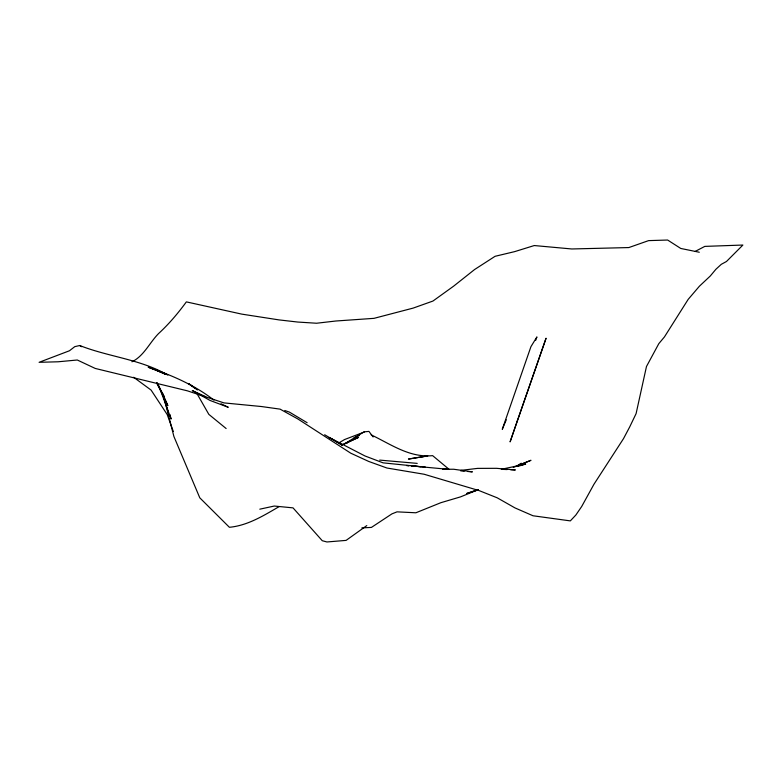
<?xml version="1.0" encoding="UTF-8"?>
<svg xmlns="http://www.w3.org/2000/svg" width="782" height="782" viewBox="0 0 782 782"><rect width="100%" height="100%" fill="white"/><g stroke="black" fill="none" stroke-linecap="round" stroke-linejoin="round"><path stroke-width="1.17" d="M535.67 340.346L536.921 336.925L530.949 346.631L502.279 429.298L506.296 419.787M519.492 464.84L521.34 463.257L516.14 466.355L530.978 460.295L513.285 467.45M366.787 525.592L346.094 540.391L326.944 541.965L322.262 540.714L293.025 507.87L274.287 506.042L259.79 509.18M279.096 506.638C263.622 515.612 247.738 525.553 229.4 527.293L199.781 497.811L173.897 436.483L164.21 398.654L168.404 412.603M346.7 443.15L348.743 441.84M339.359 442.612L344.549 439.552L364.402 431.967M695.257 251.374L704.817 246.389L742.9 245.04L726.468 261.501L721.307 264.306L715.892 269.282L710.261 276.026L699.401 286.222L688.189 299.359L664.446 336.915L658.815 343.65L646.47 366.514L636.098 413.61L629.706 426.923L623.498 438.653L593.978 484.224L581.691 506.501L575.855 515.025L570.332 520.89L533.011 515.768L514.976 507.909L497.205 497.811L479.092 490.597L424.127 474.244L386.943 468.017L368.752 461.458L350.756 453.189L297.893 418.986L280.093 409.142L261.432 406.532L223.945 402.896L187.436 390.844L95.257 368.449L77.291 360.003L58.122 361.783L39.1 362.31L69.451 350.766L74.769 346.651L79.735 345.517C108.59 356.934 140.819 359.29 167.807 375.116M131.953 361.792C143.849 356.064 149.489 342.799 158.463 333.67C168.883 324.09 177.944 313.377 186.36 301.881L241.804 314.129L279.047 319.906L297.756 322.047L316.573 323.24L335.801 321.011L374.031 318.342L413.16 308.098L432.945 301.05L453.658 286.144L474.566 269.546L495.084 256.3L514.595 251.648L534.272 245.548L571.789 248.969L628.836 247.562L648.61 240.621L667.642 240.035L680.78 248.461L699.303 252.244M341.89 444.821L358.567 437.363L343.601 444.45L364.041 431.86L368.928 431.4L373.112 436.962M354.06 437.734L359.368 435.466M478.203 489.708L460.51 496.883L440.862 502.699L415.877 512.787L397.031 511.848L391.968 513.852L371.411 527.42L361.87 527.879M466.825 493.442L477.02 489.972M466.854 493.462L478.447 489.747M517.831 466.375L525.709 464.068L501.291 469.308L507.147 469.571M460.784 470.383L477.607 468.379L496.58 468.32L515.348 469.943L510.666 469.738M443.042 469.278L453.716 469.249L472.367 471.869L467.704 471.478M442.983 469.337L448.868 469.366L411.264 465.886L425.34 467.069M417.226 463.384L379.69 460.099M408.918 465.691L406.572 465.495L408.898 465.701M460.715 470.872L464.205 471.175M420.56 466.688L383.082 462.846L364.93 455.945L329.183 437.47L342.399 445.251L324.667 434.743M284.765 410.501L289.408 412.104L307.121 422.7M371.127 434.841C390.736 444.186 409.66 457.978 432.632 455.642L448.995 469.268M205.705 396.689L192.304 390.56L210.094 400.472L228.256 407.285L221.062 403.776M165.569 374.412L152.871 368.566L166.322 374.343L148.199 367.217C171.502 375.165 194.317 384.852 213.887 400.081M79.735 345.517L81.533 346.719M194.962 388.214L188.657 383.6L197.396 389.954M133.634 377.266L151.092 390.081L167.182 414.509L173.33 431.517M226.135 428.526L208.833 414.372L196.741 393.209M156.566 382.848L164.083 396.542L156.967 382.701M156.801 382.848L167.856 405.594L162.529 393.424M158.834 385.858L171.111 419.035L169.88 414.45M517.43 420.54L510.089 441.889L546.071 338.205L517.43 420.54M422.837 456.708L408.439 459.054L427.764 455.916L422.837 456.708"/></g></svg>
